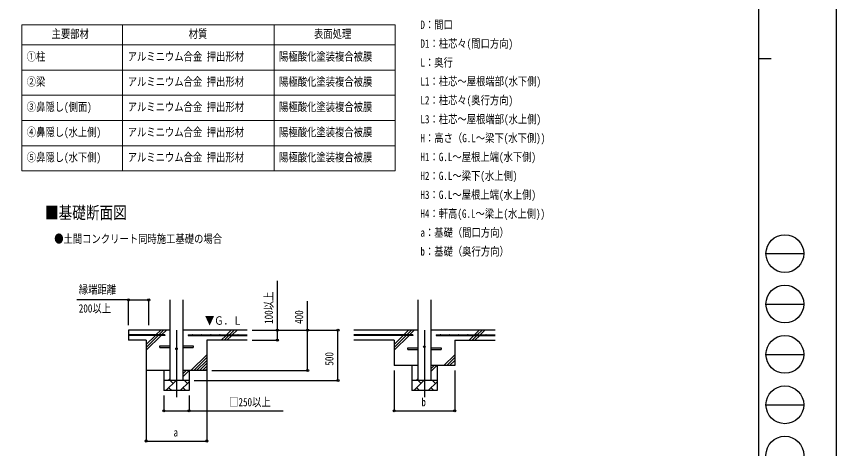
# Model space of a CAD drawing. Units: millimetres, scale not verified. Extents: x -10512 to 10512, y -7425 to 7425.
# Drawn here: x 2385 to 10512, y -3560 to 729 of the extents above; entities that cross this region are included whole.
import ezdxf
from ezdxf.enums import TextEntityAlignment as Align

# ---------------------------------------------------------------- set-up
doc = ezdxf.new("R2010")
doc.units = ezdxf.units.MM
doc.header["$LTSCALE"] = 30
doc.layers.add('0-1_TABLE1', color=7, linetype='Continuous', lineweight=18)
for name, color, linetype in [('0-2_USER1', 3, 'Continuous'), ('0-3_YKK_12', 2, 'Continuous'), ('0-4_YKK_13', 4, 'Continuous'), ('0-5_YKK_A1', 4, 'Continuous'), ('0-6_YKK_D', 6, 'Continuous'), ('0-7_YKK_ZWAK', 7, 'Continuous')]:
    doc.layers.add(name, color=color, linetype=linetype)
doc.styles.add('ＭＳ ゴシック', font='')
doc.styles.get('ＭＳ ゴシック').set_extended_font_data('MS Gothic')

msp = doc.modelspace()

# ---------------------------------------------------------------- linework, layer by layer
at = {"layer": '0-1_TABLE1'}
for p, q in [((2437.55, 646), (6137.55, 646)), ((2437.55, 646), (2437.55, -804)), ((3437.55, 646), (3437.55, -804)), ((4937.55, 646), (4937.55, -804)), ((6137.55, 646), (6137.55, -804)), ((2437.55, 446), (6137.55, 446)), ((2437.55, 196), (6137.55, 196)), ((2437.55, -54), (6137.55, -54)), ((2437.55, -304), (6137.55, -304)), ((2437.55, -554), (6137.55, -554)), ((2437.55, -804), (6137.55, -804))]:
    msp.add_line(p, q, dxfattribs=at)
at = {"layer": '0-3_YKK_12'}
for p, q in [((3971.05, -2384.5), (3971.05, -3050.45)), ((6428.05, -2384.5), (6428.05, -3050.45))]:
    msp.add_line(p, q, dxfattribs=at)
at = {"layer": '0-4_YKK_13'}
for p, q in [((3806.05, -2541.5), (3908.55, -2541.5)), ((3806.05, -2557.5), (3806.05, -2541.5)), ((3806.05, -2557.5), (3908.55, -2557.5)), ((4033.55, -2541.5), (4136.05, -2541.5)), ((4033.55, -2557.5), (4136.05, -2557.5)), ((4136.05, -2541.5), (4136.05, -2557.5)), ((6263.05, -2561.5), (6365.55, -2561.5)), ((6263.05, -2577.5), (6263.05, -2561.5)), ((6263.05, -2577.5), (6365.55, -2577.5)), ((6490.55, -2561.5), (6593.05, -2561.5)), ((6490.55, -2577.5), (6593.05, -2577.5)), ((6593.05, -2561.5), (6593.05, -2577.5))]:
    msp.add_line(p, q, dxfattribs=at)
for centre in [(3971.05, -2569.5), (6428.05, -2549.5)]:
    msp.add_circle(centre, 8, dxfattribs=at)
at = {"layer": '0-5_YKK_A1'}
for p, q in [((3908.55, -2884.5), (3908.55, -2084.5)), ((4033.55, -2084.5), (4033.55, -2884.5)), ((6365.55, -2884.5), (6365.55, -2084.5)), ((6490.55, -2084.5), (6490.55, -2884.5)), ((3908.55, -2384.5), (3496.05, -2384.5)), ((3496.05, -2384.5), (3496.05, -2484.5)), ((3856.05, -2432), (3496.05, -2432)), ((3856.05, -2437), (3496.05, -2437)), ((3671.05, -2584.5), (3818.55, -2437)), ((3671.05, -2527.93), (3761.98, -2437)), ((3671.05, -2556.22), (3790.27, -2437)), ((3766.98, -2432), (3814.48, -2384.5)), ((3795.27, -2432), (3842.77, -2384.5)), ((3823.55, -2432), (3871.05, -2384.5)), ((3856.05, -2432), (3856.05, -2437)), ((4671.05, -2384.5), (4033.55, -2384.5)), ((4086.05, -2432), (4671.05, -2432)), ((4086.05, -2432), (4086.05, -2437)), ((4086.05, -2437), (4671.05, -2437)), ((4414.48, -2484.5), (4461.98, -2437)), ((4442.77, -2484.5), (4490.27, -2437)), ((4466.98, -2432), (4514.48, -2384.5)), ((4471.05, -2484.5), (4518.55, -2437)), ((4495.27, -2432), (4542.77, -2384.5)), ((4523.55, -2432), (4571.05, -2384.5)), ((6365.55, -2384.5), (5728.05, -2384.5)), ((6313.05, -2432), (5728.05, -2432)), ((6313.05, -2437), (5728.05, -2437)), ((6128.05, -2584.5), (6275.55, -2437)), ((6128.05, -2527.93), (6218.98, -2437)), ((6128.05, -2556.22), (6247.27, -2437)), ((6223.98, -2432), (6271.48, -2384.5)), ((6252.27, -2432), (6299.77, -2384.5)), ((6280.55, -2432), (6328.05, -2384.5)), ((6313.05, -2432), (6313.05, -2437)), ((7128.05, -2384.5), (6490.55, -2384.5)), ((6543.05, -2432), (7128.05, -2432)), ((6543.05, -2432), (6543.05, -2437)), ((6543.05, -2437), (7128.05, -2437)), ((6871.48, -2484.5), (6918.98, -2437)), ((6899.77, -2484.5), (6947.27, -2437)), ((6923.98, -2432), (6971.48, -2384.5)), ((6928.05, -2484.5), (6975.55, -2437)), ((6952.27, -2432), (6999.77, -2384.5)), ((6980.55, -2432), (7028.05, -2384.5)), ((3671.05, -2484.5), (3496.05, -2484.5)), ((3671.05, -2484.5), (3671.05, -2784.5)), ((4671.05, -2484.5), (4271.05, -2484.5)), ((4271.05, -2484.5), (4271.05, -2784.5)), ((6128.05, -2484.5), (5728.05, -2484.5)), ((6128.05, -2484.5), (6128.05, -2734.5)), ((6728.05, -2484.5), (6728.05, -2734.5)), ((6728.05, -2484.5), (7128.05, -2484.5)), ((4114.48, -2784.5), (4271.05, -2627.93)), ((4142.77, -2784.5), (4271.05, -2656.22)), ((6621.48, -2734.5), (6728.05, -2627.93)), ((6649.77, -2734.5), (6728.05, -2656.22)), ((4171.05, -2784.5), (4271.05, -2684.5)), ((4199.33, -2784.5), (4271.05, -2712.78)), ((4227.62, -2784.5), (4271.05, -2741.07)), ((6365.55, -2734.5), (6128.05, -2734.5)), ((6303.05, -2734.5), (6303.05, -2984.5)), ((6490.55, -2796.17), (6552.22, -2734.5)), ((6490.55, -2767.88), (6523.93, -2734.5)), ((6728.05, -2734.5), (6490.55, -2734.5)), ((6553.05, -2734.5), (6553.05, -2984.5)), ((6678.05, -2734.5), (6728.05, -2684.5)), ((3908.55, -2784.5), (3671.05, -2784.5)), ((3846.05, -2784.5), (3846.05, -2984.5)), ((4033.55, -2846.17), (4095.22, -2784.5)), ((4033.55, -2817.88), (4066.93, -2784.5)), ((4271.05, -2784.5), (4033.55, -2784.5)), ((4096.05, -2784.5), (4096.05, -2984.5)), ((4255.9, -2784.5), (4271.05, -2769.35)), ((4096.05, -2884.5), (3846.05, -2884.5)), ((3866.79, -2984.5), (3966.79, -2884.5)), ((3888.65, -2884.5), (3908.55, -2864.6)), ((3938.23, -2913.05), (3909.68, -2884.5)), ((4008.21, -2984.5), (4096.05, -2896.66)), ((4079.65, -2913.05), (4051.1, -2884.5)), ((6553.05, -2884.5), (6303.05, -2884.5)), ((6323.79, -2984.5), (6423.79, -2884.5)), ((6345.65, -2884.5), (6365.55, -2864.6)), ((6395.23, -2913.05), (6366.68, -2884.5)), ((6465.21, -2984.5), (6553.05, -2896.66)), ((6536.65, -2913.05), (6508.1, -2884.5)), ((4096.05, -2984.5), (3846.05, -2984.5)), ((3895.34, -2955.95), (3923.89, -2984.5)), ((4036.76, -2955.95), (4065.31, -2984.5)), ((6553.05, -2984.5), (6303.05, -2984.5)), ((6352.34, -2955.95), (6380.89, -2984.5)), ((6493.76, -2955.95), (6522.31, -2984.5))]:
    msp.add_line(p, q, dxfattribs=at)
for centre in [(3541.05, -2429.5), (3631.05, -2429.5), (3721.05, -2429.5), (3811.05, -2429.5), (4131.05, -2429.5), (4221.05, -2429.5), (4311.05, -2429.5), (4401.05, -2429.5), (4491.05, -2429.5), (4581.05, -2429.5), (5818.05, -2429.5), (5908.05, -2429.5), (5998.05, -2429.5), (6088.05, -2429.5), (6178.05, -2429.5), (6268.05, -2429.5), (6588.05, -2429.5), (6678.05, -2429.5), (6768.05, -2429.5), (6858.05, -2429.5), (6948.05, -2429.5), (7038.05, -2429.5)]:
    msp.add_circle(centre, 2.5, dxfattribs=at)
at = {"layer": '0-6_YKK_D'}
for p, q in [((3496.05, -2084.5), (2982.96, -2084.5)), ((3496.05, -2334.5), (3496.05, -2083.5)), ((3496.05, -2084.5), (3696.05, -2084.5)), ((3696.05, -2334.5), (3696.05, -2083.5)), ((4721.05, -2384.5), (4972.05, -2384.5)), ((4721.05, -2384.5), (5572.05, -2384.5)), ((4721.05, -2384.5), (5272.05, -2384.5)), ((5571.05, -2884.5), (5571.05, -2384.5)), ((4721.05, -2484.5), (4972.05, -2484.5)), ((3671.05, -2784.5), (3671.05, -3485.5)), ((4272.05, -2784.5), (4272.05, -3485.5)), ((4322.05, -2784.5), (5272.05, -2784.5)), ((6128.05, -2784.5), (6128.05, -3185.5)), ((6728.05, -2784.5), (6728.05, -3185.5)), ((4146.05, -2884.5), (5572.05, -2884.5)), ((3846.05, -3034.5), (3846.05, -3185.5)), ((4096.05, -3034.5), (4096.05, -3185.5)), ((6128.05, -3184.5), (6728.05, -3184.5)), ((3671.05, -3484.5), (4272.05, -3484.5))]:
    msp.add_line(p, q, dxfattribs=at)
for points in [[(4971.05, -2484.5), (4971.05, -2384.5), (4971.05, -1894)], [(5271.05, -2784.5), (5271.05, -2384.5), (5271.05, -2098)], [(3846.05, -3184.5), (4096.05, -3184.5), (5028.98, -3184.5)]]:
    msp.add_lwpolyline(points, dxfattribs=at)
for centre in [(3496.05, -2084.5), (3696.05, -2084.5), (4971.05, -2384.5), (5271.05, -2384.5), (5571.05, -2384.5), (4971.05, -2484.5), (5271.05, -2784.5), (5571.05, -2884.5), (3846.05, -3184.5), (4096.05, -3184.5), (6128.05, -3184.5), (6728.05, -3184.5), (3671.05, -3484.5), (4272.05, -3484.5)]:
    msp.add_circle(centre, 10.62, dxfattribs=at)
at = {"layer": '0-7_YKK_ZWAK'}
for p, q in [((9737.55, 6937.5), (9737.55, -6312.5)), ((9737.55, 312.5), (9862.55, 312.5)), ((9812.55, -1625), (10187.55, -1625)), ((9812.55, -2125), (10187.55, -2125)), ((9812.55, -2625), (10187.55, -2625)), ((9812.55, -3125), (10187.55, -3125))]:
    msp.add_line(p, q, dxfattribs=at)
msp.add_lwpolyline([(-10512.5, -7425), (10512.5, -7425), (10512.5, 7425), (-10512.5, 7425)], close=True, dxfattribs=at)
for centre in [(10000.05, -1625), (10000.05, -2125), (10000.05, -2625), (10000.05, -3125), (10000.05, -3625)]:
    msp.add_circle(centre, 187.5, dxfattribs=at)

# ---------------------------------------------------------------- texts
at = {"layer": '0-1_TABLE1', "style": 'ＭＳ ゴシック', "width": 0.8}
for s, p in [('主要部材', (2733.55, 489.75)), ('材質', (4091.55, 489.75)), ('表面処理', (5333.55, 489.75)), ('①柱', (2487.55, 264.75)), ('アルミニウム合金 押出形材', (3487.55, 264.75)), ('陽極酸化塗装複合被膜', (4987.55, 264.75)), ('②梁', (2487.55, 14.75)), ('アルミニウム合金 押出形材', (3487.55, 14.75)), ('陽極酸化塗装複合被膜', (4987.55, 14.75)), ('③鼻隠し(側面)', (2487.55, -235.25)), ('アルミニウム合金 押出形材', (3487.55, -235.25)), ('陽極酸化塗装複合被膜', (4987.55, -235.25)), ('④鼻隠し(水上側)', (2487.55, -485.25)), ('アルミニウム合金 押出形材', (3487.55, -485.25)), ('陽極酸化塗装複合被膜', (4987.55, -485.25)), ('⑤鼻隠し(水下側)', (2487.55, -735.25)), ('アルミニウム合金 押出形材', (3487.55, -735.25)), ('陽極酸化塗装複合被膜', (4987.55, -735.25))]:
    msp.add_text(s, height=82.48, dxfattribs=at).set_placement(p, align=Align.BOTTOM_LEFT)
at = {"layer": '0-2_USER1', "style": 'ＭＳ ゴシック', "width": 0.8}
for s, height, p in [('D：間口', 82.48, (6388.28, 580.72)), ('D1：柱芯々(間口方向)', 82.48, (6388.28, 393.22)), ('L：奥行', 82.48, (6388.28, 205.72)), ('L1：柱芯～屋根端部(水下側)', 82.48, (6388.28, 18.22)), ('L2：柱芯々(奥行方向)', 82.48, (6388.28, -169.28)), ('L3：柱芯～屋根端部(水上側)', 82.48, (6388.28, -356.78)), ('H：高さ（G.L～梁下(水下側))', 82.48, (6388.28, -544.28)), ('H1：G.L～屋根上端(水下側)', 82.48, (6388.28, -731.78)), ('H2：G.L～梁下(水上側)', 82.48, (6388.28, -919.28)), ('H3：G.L～屋根上端(水上側)', 82.48, (6388.28, -1106.78)), ('■基礎断面図', 123.8, (2667.37, -1317.1)), ('H4：軒高(G.L～梁上(水上側))', 82.48, (6388.28, -1294.28)), ('a：基礎（間口方向）', 82.48, (6388.28, -1481.78)), ('●土間コンクリート同時施工基礎の場合', 82.48, (2759.72, -1544.45)), ('b：基礎（奥行方向）', 82.48, (6388.28, -1669.28))]:
    msp.add_text(s, height=height, dxfattribs=at).set_placement(p, align=Align.BOTTOM_LEFT)
at = {"layer": '0-5_YKK_A1', "style": 'ＭＳ ゴシック', "width": 0.8}
msp.add_text('▼Ｇ．Ｌ', height=82.48, dxfattribs=at).set_placement((4253.41, -2356.05), align=Align.BOTTOM_LEFT)
at = {"layer": '0-6_YKK_D', "style": 'ＭＳ ゴシック', "width": 0.8}
for s, p in [('縁端距離', (3002.98, -2047)), ('200以上', (3002.98, -2234.5)), ('□250以上', (4492.98, -3164.5)), ('b', (6398.05, -3164.5)), ('a', (3941.55, -3464.5))]:
    msp.add_text(s, height=82.48, dxfattribs=at).set_placement(p, align=Align.BOTTOM_LEFT)
for s, p in [('100以上', (4951.05, -2322)), ('400', (5251.05, -2322)), ('500', (5551.05, -2736.5))]:
    msp.add_text(s, height=82.48, rotation=90, dxfattribs=at).set_placement(p, align=Align.BOTTOM_LEFT)

doc.saveas('drawing.dxf')
